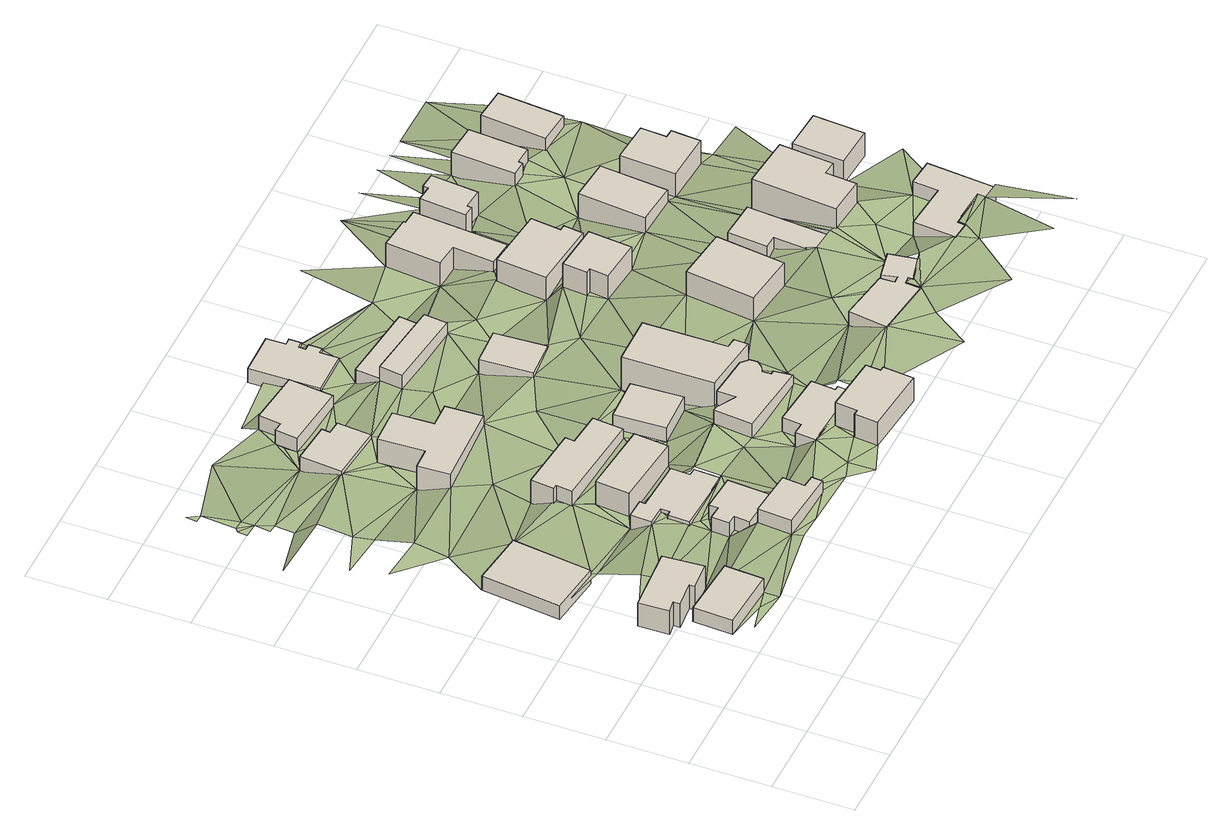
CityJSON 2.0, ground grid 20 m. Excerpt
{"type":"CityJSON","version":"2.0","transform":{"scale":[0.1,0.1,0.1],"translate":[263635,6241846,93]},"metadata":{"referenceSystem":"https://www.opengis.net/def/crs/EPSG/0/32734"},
"CityObjects":{
"building1":{"type":"Building","attributes":{"address":"22 Grand Vue Road Walmer Estate Cape Town","building":"house","building:levels":1,"building_height":4.1,"plus_code":"4FRW3C7V+44W","ground_height":113.96,"roof_height":118.06},"geometry":[{"type":"Solid","lod":"1","boundaries":[[[[0,1,2,3]],[[1,4,5,2]],[[4,6,7,5]],[[6,0,3,7]],[[3,2,5,7]],[[6,4,1,0]]]]}]},
"building2":{"type":"Building","attributes":{"address":"20 Grand Vue Road Walmer Estate Cape Town","building":"house","building:levels":2,"building_height":6.9,"plus_code":"4FRW3C7V+643","ground_height":109.6,"roof_height":116.5},"geometry":[{"type":"Solid","lod":"1","boundaries":[[[[8,9,10,11]],[[9,12,13,10]],[[12,14,15,13]],[[14,16,17,15]],[[16,18,19,17]],[[18,20,21,19]],[[20,22,23,21]],[[22,8,11,23]],[[11,10,13,15,17,19,21,23]],[[22,20,18,16,14,12,9,8]]]]}]},
"building3":{"type":"Building","attributes":{"address":"16 Grand Vue Road Walmer Estate Cape Town","building":"house","building:levels":1,"building_height":4.1,"plus_code":"4FRW3C7V+848","ground_height":102.76,"roof_height":106.86},"geometry":[{"type":"Solid","lod":"1","boundaries":[[[[24,25,26,27]],[[25,28,29,26]],[[28,30,31,29]],[[30,24,27,31]],[[27,26,29,31]],[[30,28,25,24]]]]}]},
"building4":{"type":"Building","attributes":{"address":"17 Grand Vue Road Walmer Estate Cape Town","building":"house","building:levels":1,"building_height":4.1,"plus_code":"4FRW3C7V+47V","ground_height":115.1,"roof_height":119.2},"geometry":[{"type":"Solid","lod":"1","boundaries":[[[[32,33,34,35]],[[33,36,37,34]],[[36,38,39,37]],[[38,40,41,39]],[[40,42,43,41]],[[42,32,35,43]],[[35,34,37,39,41,43]],[[42,40,38,36,33,32]]]]}]},
"building5":{"type":"Building","attributes":{"address":"15 Grand Vue Road Walmer Estate Cape Town","building":"house","building:levels":1,"building_height":4.1,"plus_code":"4FRW3C7V+57V","ground_height":110.74,"roof_height":114.84},"geometry":[{"type":"Solid","lod":"1","boundaries":[[[[44,45,46,47]],[[45,48,49,46]],[[48,50,51,49]],[[50,52,53,51]],[[52,54,55,53]],[[54,56,57,55]],[[56,58,59,57]],[[58,44,47,59]],[[47,46,49,51,53,55,57,59]],[[58,56,54,52,50,48,45,44]]]]}]},
"building6":{"type":"Building","attributes":{"address":"13 Grand Vue Road Walmer Estate Cape Town","building":"house","building:levels":1,"building_height":4.1,"plus_code":"4FRW3C7V+67V","ground_height":107.24,"roof_height":111.34},"geometry":[{"type":"Solid","lod":"1","boundaries":[[[[60,61,62,63]],[[61,64,65,62]],[[64,66,67,65]],[[66,68,69,67]],[[68,70,71,69]],[[70,72,73,71]],[[72,74,75,73]],[[74,76,77,75]],[[76,78,79,77]],[[78,80,81,79]],[[80,82,83,81]],[[82,60,63,83]],[[63,62,65,67,69,71,73,75,77,79,81,83]],[[82,80,78,76,74,72,70,68,66,64,61,60]]]]}]},
"building7":{"type":"Building","attributes":{"address":"11 Grand Vue Road Walmer Estate Cape Town","building":"house","building:levels":2,"building_height":6.9,"plus_code":"4FRW3C7V+77P","ground_height":107.24,"roof_height":114.14},"geometry":[{"type":"Solid","lod":"1","boundaries":[[[[84,85,86,87]],[[85,88,89,86]],[[88,90,91,89]],[[90,84,87,91]],[[87,86,89,91]],[[90,88,85,84]]]]}]},
"building8":{"type":"Building","attributes":{"address":"9 Grand Vue Road Walmer Estate Cape Town","building":"house","building:levels":2,"building_height":6.9,"plus_code":"4FRW3C7V+87H","ground_height":104.23,"roof_height":111.13},"geometry":[{"type":"Solid","lod":"1","boundaries":[[[[92,93,94,95]],[[93,96,97,94]],[[96,98,99,97]],[[98,100,101,99]],[[100,102,103,101]],[[102,104,105,103]],[[104,106,107,105]],[[106,92,95,107]],[[95,94,97,99,101,103,105,107]],[[106,104,102,100,98,96,93,92]]]]}]},
"building9":{"type":"Building","attributes":{"address":"7 Grand Vue Road Walmer Estate Cape Town","building":"house","building:levels":2,"building_height":6.9,"plus_code":"4FRW3C7V+F74","ground_height":101,"roof_height":107.9},"geometry":[{"type":"Solid","lod":"1","boundaries":[[[[108,109,110,111]],[[109,112,113,110]],[[112,114,115,113]],[[114,116,117,115]],[[116,118,119,117]],[[118,120,121,119]],[[120,122,123,121]],[[122,108,111,123]],[[111,110,113,115,117,119,121,123]],[[122,120,118,116,114,112,109,108]]]]}]},
"building10":{"type":"Building","attributes":{"address":"5 Grand Vue Road Walmer Estate Cape Town","building":"house","building:levels":1,"building_height":4.1,"plus_code":"4FRW3C7V+G7C","ground_height":97.52,"roof_height":101.62},"geometry":[{"type":"Solid","lod":"1","boundaries":[[[[124,125,126,127]],[[125,128,129,126]],[[128,130,131,129]],[[130,132,133,131]],[[132,134,135,133]],[[134,124,127,135]],[[127,126,129,131,133,135]],[[134,132,130,128,125,124]]]]}]},
"building11":{"type":"Building","attributes":{"address":"102 Upper Park Road Walmer Estate Cape Town","building":"house","building:levels":2,"building_height":6.9,"plus_code":"4FRW3C7V+4C7","ground_height":116.35,"roof_height":123.25},"geometry":[{"type":"Solid","lod":"1","boundaries":[[[[136,137,138,139]],[[137,140,141,138]],[[140,142,143,141]],[[142,144,145,143]],[[144,146,147,145]],[[146,148,149,147]],[[148,150,151,149]],[[150,136,139,151]],[[139,138,141,143,145,147,149,151]],[[150,148,146,144,142,140,137,136]]]]}]},
"building12":{"type":"Building","attributes":{"address":"100 Upper Park Road Walmer Estate Cape Town","building":"house","building:levels":1,"building_height":4.1,"plus_code":"4FRW3C7V+5C6","ground_height":112.09,"roof_height":116.19},"geometry":[{"type":"Solid","lod":"1","boundaries":[[[[152,153,154,155]],[[153,156,157,154]],[[156,158,159,157]],[[158,160,161,159]],[[160,162,163,161]],[[162,164,165,163]],[[164,166,167,165]],[[166,152,155,167]],[[155,154,157,159,161,163,165,167]],[[166,164,162,160,158,156,153,152]]]]}]},
"building13":{"type":"Building","attributes":{"address":"18 Upper Cambridge Street Walmer Estate Cape Town","building":"house","building:levels":1,"building_height":4.1,"plus_code":"4FRW3C7V+79V","ground_height":108.59,"roof_height":112.69},"geometry":[{"type":"Solid","lod":"1","boundaries":[[[[168,169,170,171]],[[169,172,173,170]],[[172,174,175,173]],[[174,168,171,175]],[[171,170,173,175]],[[174,172,169,168]]]]}]},
"building14":{"type":"Building","attributes":{"address":"3 Grand Vue Road Walmer Estate Cape Town","building":"house","building:levels":1,"building_height":4.1,"plus_code":"4FRW3C7V+H7H","ground_height":97.52,"roof_height":101.62},"geometry":[{"type":"Solid","lod":"1","boundaries":[[[[176,177,178,179]],[[177,180,181,178]],[[180,182,183,181]],[[182,184,185,183]],[[184,186,187,185]],[[186,176,179,187]],[[179,178,181,183,185,187]],[[186,184,182,180,177,176]]]]}]},
"building15":{"type":"Building","attributes":{"address":"98 Upper Park Road Walmer Estate Cape Town","building":"house","building:levels":1,"building_height":4.1,"plus_code":"4FRW3C7V+6CC","ground_height":112.09,"roof_height":116.19},"geometry":[{"type":"Solid","lod":"1","boundaries":[[[[188,189,190,191]],[[189,192,193,190]],[[192,194,195,193]],[[194,196,197,195]],[[196,198,199,197]],[[198,200,201,199]],[[200,202,203,201]],[[202,204,205,203]],[[204,206,207,205]],[[206,208,209,207]],[[208,210,211,209]],[[210,212,213,211]],[[212,188,191,213]],[[191,190,193,195,197,199,201,203,205,207,209,211,213]],[[212,210,208,206,204,202,200,198,196,194,192,189,188]]]]}]},
"building16":{"type":"Building","attributes":{"address":"96 Upper Park Road Walmer Estate Cape Town","building":"house","building:levels":3,"building_height":9.7,"plus_code":"4FRW3C7V+7CW","ground_height":108.59,"roof_height":118.29},"geometry":[{"type":"Solid","lod":"1","boundaries":[[[[214,215,216,217]],[[215,218,219,216]],[[218,220,221,219]],[[220,222,223,221]],[[222,224,225,223]],[[224,214,217,225]],[[217,216,219,221,223,225]],[[224,222,220,218,215,214]]]]}]},
"building17":{"type":"Building","attributes":{"address":"46 Worcester Road Walmer Estate Cape Town","building":"house","building:levels":1,"building_height":4.1,"plus_code":"4FRW3C7V+J93","ground_height":95.2,"roof_height":99.3},"geometry":[{"type":"Solid","lod":"1","boundaries":[[[[226,227,228,229]],[[227,230,231,228]],[[230,232,233,231]],[[232,234,235,233]],[[234,236,237,235]],[[236,238,239,237]],[[238,240,241,239]],[[240,242,243,241]],[[242,244,245,243]],[[244,246,247,245]],[[246,248,249,247]],[[248,226,229,249]],[[229,228,231,233,235,237,239,241,243,245,247,249]],[[248,246,244,242,240,238,236,234,232,230,227,226]]]]}]},
"building18":{"type":"Building","attributes":{"address":"94 Upper Park Road Walmer Estate Cape Town","building":"house","building:levels":1,"building_height":4.1,"plus_code":"4FRW3C7V+CCM","ground_height":102.39,"roof_height":106.49},"geometry":[{"type":"Solid","lod":"1","boundaries":[[[[250,251,252,253]],[[251,254,255,252]],[[254,256,257,255]],[[256,250,253,257]],[[253,252,255,257]],[[256,254,251,250]]]]}]},
"building19":{"type":"Building","attributes":{"address":"92 Upper Park Road Walmer Estate Cape Town","building":"house","building:levels":1,"building_height":4.1,"plus_code":"4FRW3C7V+GC6","ground_height":102.39,"roof_height":106.49},"geometry":[{"type":"Solid","lod":"1","boundaries":[[[[258,259,260,261]],[[259,262,263,260]],[[262,264,265,263]],[[264,258,261,265]],[[261,260,263,265]],[[264,262,259,258]]]]}]},
"building20":{"type":"Building","attributes":{"address":"90 Upper Park Road Walmer Estate Cape Town","building":"house","building:levels":1,"building_height":4.1,"plus_code":"4FRW3C7V+GCJ","ground_height":98.92,"roof_height":103.02},"geometry":[{"type":"Solid","lod":"1","boundaries":[[[[266,267,268,269]],[[267,270,271,268]],[[270,272,273,271]],[[272,266,269,273]],[[269,268,271,273]],[[272,270,267,266]]]]}]},
"building21":{"type":"Building","attributes":{"address":"Walmer Estate Cape Town","building":"house","building:levels":1,"building_height":4.1,"plus_code":"4FRW3C7V+5H4","ground_height":115.69,"roof_height":119.79},"geometry":[{"type":"Solid","lod":"1","boundaries":[[[[274,275,276,277]],[[275,278,279,276]],[[278,280,281,279]],[[280,282,283,281]],[[282,284,285,283]],[[284,286,287,285]],[[286,288,289,287]],[[288,290,291,289]],[[290,292,293,291]],[[292,294,295,293]],[[294,296,297,295]],[[296,274,277,297]],[[277,276,279,281,283,285,287,289,291,293,295,297]],[[296,294,292,290,288,286,284,282,280,278,275,274]]]]}]},
"building22":{"type":"Building","attributes":{"address":"22 Upper Cambridge Street Walmer Estate Cape Town","building":"house","building:levels":2,"building_height":6.9,"plus_code":"4FRW3C7V+7HM","ground_height":111.63,"roof_height":118.53},"geometry":[{"type":"Solid","lod":"1","boundaries":[[[[298,299,300,301]],[[299,302,303,300]],[[302,304,305,303]],[[304,298,301,305]],[[301,300,303,305]],[[304,302,299,298]]]]}]},
"building23":{"type":"Building","attributes":{"address":"109 Upper Park Road Walmer Estate Cape Town","building":"house","building:levels":2,"building_height":6.9,"plus_code":"4FRW3C7V+CG9","ground_height":107.81,"roof_height":114.71},"geometry":[{"type":"Solid","lod":"1","boundaries":[[[[306,307,308,309]],[[307,310,311,308]],[[310,312,313,311]],[[312,314,315,313]],[[314,316,317,315]],[[316,306,309,317]],[[309,308,311,313,315,317]],[[316,314,312,310,307,306]]]]}]},
"building24":{"type":"Building","attributes":{"address":"107 Upper Park Road Walmer Estate Cape Town","building":"house","building:levels":2,"building_height":6.9,"plus_code":"4FRW3C7V+FH6","ground_height":103.45,"roof_height":110.35},"geometry":[{"type":"Solid","lod":"1","boundaries":[[[[318,319,320,321]],[[319,322,323,320]],[[322,324,325,323]],[[324,326,327,325]],[[326,328,329,327]],[[328,318,321,329]],[[321,320,323,325,327,329]],[[328,326,324,322,319,318]]]]}]},
"building25":{"type":"Building","attributes":{"address":"2 Eden Road Walmer Estate Cape Town","building":"house","building:levels":2,"building_height":6.9,"plus_code":"4FRW3C7V+GGX","ground_height":99.86,"roof_height":106.76},"geometry":[{"type":"Solid","lod":"1","boundaries":[[[[330,331,332,333]],[[331,334,335,332]],[[334,336,337,335]],[[336,338,339,337]],[[338,340,341,339]],[[340,342,343,341]],[[342,344,345,343]],[[344,330,333,345]],[[333,332,335,337,339,341,343,345]],[[344,342,340,338,336,334,331,330]]]]}]},
"building26":{"type":"Building","attributes":{"address":"24 Upper Cambridge Street Walmer Estate Cape Town","building":"house","building:levels":1,"building_height":4.1,"plus_code":"4FRW3C7V+7J5","ground_height":111.63,"roof_height":115.73},"geometry":[{"type":"Solid","lod":"1","boundaries":[[[[346,347,348,349]],[[347,350,351,348]],[[350,352,353,351]],[[352,354,355,353]],[[354,356,357,355]],[[356,346,349,357]],[[349,348,351,353,355,357]],[[356,354,352,350,347,346]]]]}]},
"building27":{"type":"Building","attributes":{"address":"7 Beresford Road Walmer Estate Cape Town","building":"house","building:levels":1,"building_height":4.1,"plus_code":"4FRW3C7V+5P3","ground_height":117.21,"roof_height":121.31},"geometry":[{"type":"Solid","lod":"1","boundaries":[[[[358,359,360,361]],[[359,362,363,360]],[[362,364,365,363]],[[364,366,367,365]],[[366,368,369,367]],[[368,370,371,369]],[[370,372,373,371]],[[372,374,375,373]],[[374,376,377,375]],[[376,358,361,377]],[[361,360,363,365,367,369,371,373,375,377]],[[376,374,372,370,368,366,364,362,359,358]]]]}]},
"building28":{"type":"Building","attributes":{"address":"26 Upper Cambridge Street Walmer Estate Cape Town","building":"house","building:levels":3,"building_height":9.7,"plus_code":"4FRW3C7V+7MQ","ground_height":112.86,"roof_height":122.56},"geometry":[{"type":"Solid","lod":"1","boundaries":[[[[378,379,380,381]],[[379,382,383,380]],[[382,384,385,383]],[[384,386,387,385]],[[386,388,389,387]],[[388,378,381,389]],[[381,380,383,385,387,389]],[[388,386,384,382,379,378]]]]}]},
"building29":{"type":"Building","attributes":{"address":"4 Eden Road Walmer Estate Cape Town","building":"house","building:levels":2,"building_height":6.9,"plus_code":"4FRW3C7V+GJR","ground_height":100.68,"roof_height":107.58},"geometry":[{"type":"Solid","lod":"1","boundaries":[[[[390,391,392,393]],[[391,394,395,392]],[[394,396,397,395]],[[396,398,399,397]],[[398,400,401,399]],[[400,402,403,401]],[[402,404,405,403]],[[404,390,393,405]],[[393,392,395,397,399,401,403,405]],[[404,402,400,398,396,394,391,390]]]]}]},
"building30":{"type":"Building","attributes":{"address":"19 Upper Cambridge Street Walmer Estate Cape Town","building":"house","building:levels":2,"building_height":6.9,"plus_code":"4FRW3C7V+CM6","ground_height":105.05,"roof_height":111.95},"geometry":[{"type":"Solid","lod":"1","boundaries":[[[[406,407,408,409]],[[407,410,411,408]],[[410,412,413,411]],[[412,406,409,413]],[[409,408,411,413]],[[412,410,407,406]]]]}]},
"building31":{"type":"Building","attributes":{"address":"21 Upper Cambridge Street Walmer Estate Cape Town","building":"house","building:levels":2,"building_height":6.9,"plus_code":"4FRW3C7V+9PJ","ground_height":108.79,"roof_height":115.69},"geometry":[{"type":"Solid","lod":"1","boundaries":[[[[414,415,416,417]],[[415,418,419,416]],[[418,420,421,419]],[[420,422,423,421]],[[422,424,425,423]],[[424,414,417,425]],[[417,416,419,421,423,425]],[[424,422,420,418,415,414]]]]}]},
"building32":{"type":"Building","attributes":{"address":"28 Upper Cambridge Street Walmer Estate Cape Town","building":"house","building:levels":2,"building_height":6.9,"plus_code":"4FRW3C7V+7QC","ground_height":113.55,"roof_height":120.45},"geometry":[{"type":"Solid","lod":"1","boundaries":[[[[426,427,428,429]],[[427,430,431,428]],[[430,432,433,431]],[[432,426,429,433]],[[429,428,431,433]],[[432,430,427,426]]]]}]},
"building33":{"type":"Building","attributes":{"address":"6 Eden Road Walmer Estate Cape Town","building":"house","building:levels":2,"building_height":6.9,"plus_code":"4FRW3C7V+GMP","ground_height":101.25,"roof_height":108.15},"geometry":[{"type":"Solid","lod":"1","boundaries":[[[[434,435,436,437]],[[435,438,439,436]],[[438,440,441,439]],[[440,442,443,441]],[[442,444,445,443]],[[444,434,437,445]],[[437,436,439,441,443,445]],[[444,442,440,438,435,434]]]]}]},
"building34":{"type":"Building","attributes":{"address":"8 Eden Road Walmer Estate Cape Town","building":"house","building:levels":2,"building_height":6.9,"plus_code":"4FRW3C7V+GPH","ground_height":101.25,"roof_height":108.15},"geometry":[{"type":"Solid","lod":"1","boundaries":[[[[446,447,448,449]],[[447,450,451,448]],[[450,452,453,451]],[[452,446,449,453]],[[449,448,451,453]],[[452,450,447,446]]]]}]},
"terrain1":{"type":"TINRelief","geometry":[{"type":"CompositeSurface","lod":"1","boundaries":[[[6,4,454]],[[454,455,456]],[[20,1,0]],[[454,456,6]],[[9,8,457]],[[0,22,20]],[[6,456,32]],[[458,459,460]],[[32,0,6]],[[0,54,22]],[[22,52,8]],[[456,461,32]],[[462,457,8]],[[463,464,25]],[[462,458,457]],[[0,32,42]],[[464,465,466]],[[42,54,0]],[[458,74,459]],[[22,54,52]],[[467,8,52]],[[8,467,462]],[[458,462,74]],[[461,468,32]],[[469,470,471]],[[472,463,459]],[[54,42,58]],[[56,54,58]],[[472,459,74]],[[473,474,475]],[[467,52,476]],[[467,477,462]],[[478,465,464]],[[476,52,48]],[[48,52,50]],[[479,32,468]],[[58,42,480]],[[463,481,464]],[[477,482,462]],[[477,483,482]],[[484,485,486]],[[487,463,472]],[[465,122,469]],[[90,74,72]],[[488,484,486]],[[42,40,480]],[[102,463,487]],[[74,90,88]],[[48,45,476]],[[489,490,486]],[[488,486,491]],[[469,122,470]],[[88,472,74]],[[476,492,467]],[[493,488,491]],[[493,494,495]],[[481,463,102]],[[479,468,496]],[[464,481,478]],[[473,470,497]],[[40,38,498]],[[472,88,499]],[[487,472,500]],[[122,465,478]],[[480,40,45]],[[474,473,497]],[[492,476,45]],[[72,501,90]],[[70,501,72]],[[490,474,497]],[[498,479,496]],[[486,490,134]],[[40,492,45]],[[134,491,486]],[[122,497,470]],[[502,493,491]],[[496,503,498]],[[472,499,504]],[[88,504,499]],[[498,505,40]],[[501,506,90]],[[496,507,503]],[[490,497,134]],[[492,40,508]],[[501,509,510]],[[481,102,511]],[[503,505,498]],[[502,491,134]],[[501,510,506]],[[512,497,122]],[[508,510,492]],[[503,507,144]],[[122,120,512]],[[158,40,505]],[[158,508,40]],[[472,504,513]],[[478,481,514]],[[512,118,497]],[[120,118,512]],[[142,503,144]],[[505,503,142]],[[510,212,506]],[[514,481,511]],[[497,118,515]],[[508,212,510]],[[169,504,506]],[[188,508,158]],[[134,184,502]],[[142,137,505]],[[511,516,517]],[[134,186,518]],[[169,506,212]],[[513,504,169]],[[142,140,137]],[[184,134,518]],[[134,132,186]],[[508,188,212]],[[158,153,188]],[[153,158,156]],[[116,515,118]],[[184,518,186]],[[168,513,169]],[[180,502,184]],[[517,513,168]],[[137,519,505]],[[517,520,511]],[[514,511,520]],[[114,521,116]],[[132,130,128]],[[184,182,180]],[[169,212,172]],[[172,212,210]],[[153,522,188]],[[132,523,186]],[[168,174,517]],[[210,208,206]],[[206,524,210]],[[259,515,116]],[[523,132,128]],[[210,524,172]],[[519,137,525]],[[521,526,116]],[[128,515,258]],[[517,214,520]],[[214,517,174]],[[522,153,527]],[[528,529,180]],[[524,214,172]],[[521,514,256]],[[530,514,520]],[[206,531,524]],[[116,526,259]],[[525,532,533]],[[534,519,525]],[[174,172,214]],[[515,259,258]],[[258,523,128]],[[534,527,535]],[[530,520,214]],[[521,256,526]],[[536,529,528]],[[537,538,539]],[[522,527,540]],[[530,256,514]],[[524,531,541]],[[539,538,542]],[[523,543,528]],[[538,522,540]],[[538,540,542]],[[272,543,523]],[[523,258,272]],[[533,544,525]],[[545,542,540]],[[525,544,534]],[[543,248,528]],[[540,541,545]],[[546,541,531]],[[527,534,284]],[[546,545,541]],[[284,540,527]],[[547,259,526]],[[548,544,533]],[[214,549,530]],[[550,543,272]],[[551,552,553]],[[554,551,553]],[[549,214,554]],[[256,547,526]],[[534,544,284]],[[540,302,541]],[[302,552,541]],[[555,530,549]],[[302,553,552]],[[284,302,540]],[[272,556,550]],[[557,550,558]],[[544,548,559]],[[547,256,560]],[[561,562,563]],[[554,553,299]],[[561,563,564]],[[550,556,558]],[[306,549,554]],[[302,299,553]],[[544,559,565]],[[560,566,547]],[[555,328,560]],[[312,555,549]],[[567,563,558]],[[568,547,566]],[[567,564,563]],[[569,302,284]],[[567,242,564]],[[554,299,306]],[[556,567,558]],[[560,328,566]],[[284,282,569]],[[314,549,306]],[[559,570,565]],[[312,328,555]],[[549,314,312]],[[304,302,569]],[[331,556,568]],[[568,566,331]],[[565,571,572]],[[282,275,569]],[[280,275,282]],[[573,572,571]],[[280,278,275]],[[316,314,306]],[[328,574,566]],[[556,331,567]],[[571,565,575]],[[576,569,275]],[[299,307,306]],[[331,566,574]],[[570,577,565]],[[578,304,569]],[[578,569,576]],[[575,565,579]],[[328,312,310]],[[307,299,298]],[[330,567,331]],[[579,565,577]],[[331,574,580]],[[304,350,298]],[[304,578,350]],[[581,567,330]],[[575,376,576]],[[331,580,582]],[[583,580,574]],[[584,328,310]],[[585,310,307]],[[576,586,578]],[[376,575,579]],[[350,578,587]],[[347,298,350]],[[574,588,583]],[[585,307,589]],[[589,307,298]],[[576,590,586]],[[577,591,579]],[[576,376,592]],[[590,576,592]],[[574,593,588]],[[585,589,310]],[[589,298,347]],[[577,594,595]],[[584,310,589]],[[595,591,577]],[[593,596,597]],[[583,588,400]],[[586,590,378]],[[598,591,599]],[[600,583,398]],[[590,592,601]],[[400,588,593]],[[602,330,603]],[[597,584,410]],[[398,583,400]],[[604,600,603]],[[605,586,378]],[[592,376,372]],[[589,410,584]],[[593,597,410]],[[606,589,347]],[[595,599,591]],[[605,606,347]],[[607,600,398]],[[376,374,372]],[[602,603,600]],[[607,398,396]],[[607,396,600]],[[372,601,592]],[[404,400,593]],[[595,608,609]],[[602,600,396]],[[605,378,424]],[[402,400,404]],[[593,410,610]],[[386,384,601]],[[424,606,605]],[[404,593,610]],[[396,391,602]],[[391,396,394]],[[601,372,430]],[[601,430,386]],[[388,424,378]],[[424,422,606]],[[611,610,410]],[[410,407,611]],[[606,422,407]],[[612,391,390]],[[386,430,427]],[[435,390,404]],[[372,613,430]],[[613,372,614]],[[388,386,427]],[[435,404,610]],[[424,388,414]],[[611,615,610]],[[420,407,422]],[[427,616,388]],[[611,407,420]],[[617,390,435]],[[615,611,618]],[[619,615,618]],[[414,388,616]],[[618,611,620]],[[414,616,621]],[[420,418,621]],[[435,434,622]],[[623,435,622]],[[624,616,427]],[[611,420,625]],[[621,616,626]],[[626,420,621]],[[611,625,620]],[[618,620,447]],[[618,447,434]],[[434,627,622]],[[420,626,625]],[[447,627,434]],[[628,620,625]],[[625,629,628]],[[627,447,630]],[[628,629,631]],[[630,447,631]],[[631,629,630]]]}]}
},
"vertices":[
[189,279,210],[33,289,210],[33,289,251],[189,279,251],[27,191,210],[27,191,251],[183,182,210],[183,182,251],
[181,427,166],[16,415,166],[16,415,235],[181,427,235],[18,339,166],[18,339,235],[49,343,166],[49,343,235],[49,326,166],[49,326,235],[115,333,166],[115,333,235],[115,320,166],[115,320,235],[188,325,166],[188,325,235],
[200,793,98],[63,810,98],[63,810,139],[200,793,139],[39,612,98],[39,612,139],[175,595,98],[175,595,139],
[374,196,221],[523,184,221],[523,184,262],[374,196,262],[525,212,221],[525,212,262],[494,215,221],[494,215,262],[499,271,221],[499,271,262],[381,281,221],[381,281,262],
[482,292,177],[489,399,177],[489,399,218],[482,292,218],[396,405,177],[396,405,218],[395,382,177],[395,382,218],[361,384,177],[361,384,218],[358,340,177],[358,340,218],[383,338,177],[383,338,218],[380,299,177],[380,299,218],
[364,437,142],[526,430,142],[526,430,183],[364,437,183],[529,497,142],[529,497,183],[510,498,142],[510,498,183],[512,546,142],[512,546,183],[382,552,142],[382,552,183],[383,566,142],[383,566,183],[333,568,142],[333,568,183],[331,515,142],[331,515,183],[379,513,142],[379,513,183],[378,491,142],[378,491,183],[366,491,142],[366,491,183],
[550,568,142],[558,653,142],[558,653,211],[550,568,211],[378,670,142],[378,670,211],[370,585,142],[370,585,211],
[358,718,112],[594,695,112],[594,695,181],[358,718,181],[601,771,112],[601,771,181],[515,779,112],[515,779,181],[517,802,112],[517,802,181],[357,817,112],[357,817,181],[351,759,112],[351,759,181],[362,758,112],[362,758,181],
[338,1002,80],[546,1011,80],[546,1011,149],[338,1002,149],[542,1103,80],[542,1103,149],[480,1101,80],[480,1101,149],[476,1202,80],[476,1202,149],[382,1198,80],[382,1198,149],[387,1084,80],[387,1084,149],[334,1082,80],[334,1082,149],
[318,1256,45],[456,1243,45],[456,1243,86],[318,1256,86],[463,1328,45],[463,1328,86],[428,1331,45],[428,1331,86],[430,1352,45],[430,1352,86],[327,1361,45],[327,1361,86],
[875,230,234],[733,243,234],[733,243,302],[875,230,302],[728,188,234],[728,188,302],[714,189,234],[714,189,302],[709,131,234],[709,131,302],[877,116,234],[877,116,302],[884,192,234],[884,192,302],[872,193,234],[872,193,302],
[851,351,191],[713,363,191],[713,363,232],[851,351,232],[709,315,191],[709,315,232],[679,317,191],[679,317,232],[674,265,191],[674,265,232],[854,248,191],[854,248,232],[858,290,191],[858,290,232],[846,291,191],[846,291,232],
[612,728,156],[618,600,156],[618,600,197],[612,728,197],[729,605,156],[729,605,197],[723,733,156],[723,733,197],
[543,1372,45],[555,1483,45],[555,1483,86],[543,1372,86],[417,1498,45],[417,1498,86],[411,1443,45],[411,1443,86],[387,1446,45],[387,1446,86],[381,1390,45],[381,1390,86],
[668,416,191],[854,396,191],[854,396,232],[668,416,232],[849,442,191],[849,442,232],[839,442,191],[839,442,232],[838,464,191],[838,464,232],[852,472,191],[852,472,232],[864,486,191],[864,486,232],[863,505,191],[863,505,232],[846,521,191],[846,521,232],[739,531,191],[739,531,232],[737,484,191],[737,484,232],[690,511,191],[690,511,232],[678,513,191],[678,513,232],
[738,761,156],[739,536,156],[739,536,253],[738,761,253],[889,519,156],[889,519,253],[890,554,156],[890,554,253],[864,557,156],[864,557,253],[862,763,156],[862,763,253],
[578,1417,22],[688,1419,22],[688,1419,63],[578,1417,63],[688,1466,22],[688,1466,63],[702,1466,22],[702,1466,63],[702,1499,22],[702,1499,63],[686,1499,22],[686,1499,63],[686,1516,22],[686,1516,63],[702,1516,22],[702,1516,63],[702,1547,22],[702,1547,63],[685,1546,22],[685,1546,63],[684,1594,22],[684,1594,63],[576,1592,22],[576,1592,63],
[736,971,94],[831,976,94],[831,976,135],[736,971,135],[824,1106,94],[824,1106,135],[729,1101,94],[729,1101,135],
[622,1294,94],[615,1236,94],[615,1236,135],[622,1294,135],[815,1213,94],[815,1213,135],[821,1271,94],[821,1271,135],
[622,1294,59],[821,1271,59],[821,1271,100],[622,1294,100],[829,1334,59],[829,1334,100],[629,1355,59],[629,1355,100],
[1271,346,227],[1200,332,227],[1200,332,268],[1271,346,268],[1209,295,227],[1209,295,268],[1191,294,227],[1191,294,268],[1189,330,227],[1189,330,268],[1060,350,227],[1060,350,268],[1045,252,227],[1045,252,268],[1194,233,227],[1194,233,268],[1197,271,227],[1197,271,268],[1216,273,227],[1216,273,268],[1216,260,227],[1216,260,268],[1282,274,227],[1282,274,268],
[1189,723,186],[1055,739,186],[1055,739,255],[1189,723,255],[1033,567,186],[1033,567,255],[1167,550,186],[1167,550,255],
[1014,909,148],[1123,899,148],[1123,899,217],[1014,909,217],[1133,1007,148],[1133,1007,217],[1012,1018,148],[1012,1018,217],[1006,957,148],[1006,957,217],[1019,956,148],[1019,956,217],
[1169,1035,105],[1175,1085,105],[1175,1085,173],[1169,1035,173],[1160,1086,105],[1160,1086,173],[1169,1161,105],[1169,1161,173],[1013,1178,105],[1013,1178,173],[1000,1053,105],[1000,1053,173],
[1003,1441,69],[989,1304,69],[989,1304,138],[1003,1441,138],[1049,1298,69],[1049,1298,138],[1039,1196,69],[1039,1196,138],[1104,1190,69],[1104,1190,138],[1123,1425,69],[1123,1425,138],[1085,1428,69],[1085,1428,138],[1086,1433,69],[1086,1433,138],
[1336,711,186],[1240,718,186],[1240,718,227],[1336,711,227],[1232,619,186],[1232,619,227],[1264,617,186],[1264,617,227],[1255,510,186],[1255,510,227],[1320,505,186],[1320,505,227],
[1366,222,242],[1411,218,242],[1411,218,283],[1366,222,283],[1413,237,242],[1413,237,283],[1509,229,242],[1509,229,283],[1507,209,242],[1507,209,283],[1553,205,242],[1553,205,283],[1568,376,242],[1568,376,283],[1500,382,242],[1500,382,283],[1494,318,242],[1494,318,283],[1375,328,242],[1375,328,283],
[1354,708,199],[1335,497,199],[1335,497,296],[1354,708,296],[1431,488,199],[1431,488,296],[1437,565,199],[1437,565,296],[1473,562,199],[1473,562,296],[1484,696,199],[1484,696,296],
[1243,1433,77],[1203,1436,77],[1203,1436,146],[1243,1433,146],[1201,1422,77],[1201,1422,146],[1161,1426,77],[1161,1426,146],[1150,1311,77],[1150,1311,146],[1179,1308,77],[1179,1308,146],[1180,1320,77],[1180,1320,146],[1232,1315,77],[1232,1315,146],
[1357,912,120],[1373,1081,120],[1373,1081,190],[1357,912,190],[1268,1090,120],[1268,1090,190],[1252,922,120],[1252,922,190],
[1499,892,158],[1504,966,158],[1504,966,227],[1499,892,227],[1482,967,158],[1482,967,227],[1486,1032,158],[1486,1032,227],[1383,1039,158],[1383,1039,227],[1375,900,158],[1375,900,227],
[1625,675,205],[1521,682,205],[1521,682,274],[1625,675,274],[1512,554,205],[1512,554,274],[1616,547,205],[1616,547,274],
[1410,1414,82],[1326,1420,82],[1326,1420,152],[1410,1414,152],[1315,1261,82],[1315,1261,152],[1353,1259,82],[1353,1259,152],[1354,1270,82],[1354,1270,152],[1400,1267,82],[1400,1267,152],
[1547,1401,82],[1464,1408,82],[1464,1408,152],[1547,1401,152],[1449,1245,82],[1449,1245,152],[1533,1237,82],[1533,1237,152],
[133,170,210],[69,155,210],[183,144,210],[176,474,166],[179,581,129],[175,595,129],[39,612,129],[382,170,221],[331,515,177],[200,793,129],[133,920,98],[148,1009,98],[32,1020,98],[364,437,177],[443,167,221],[158,1109,65],[148,1157,65],[42,1120,65],[358,718,142],[157,1247,65],[146,1296,30],[1,1262,49],[382,420,177],[366,491,177],[338,1002,112],[523,184,234],[482,292,221],[382,920,112],[379,513,177],[378,491,177],[99,1413,30],[97,1390,30],[134,1387,30],[351,759,142],[109,1422,30],[130,1348,30],[150,1346,30],[133,1420,30],[526,430,191],[117,1510,30],[99,1538,30],[97,1511,30],[584,155,234],[318,1256,80],[525,212,234],[382,670,142],[362,758,142],[512,546,156],[304,1562,9],[631,170,234],[558,653,156],[674,265,234],[550,568,156],[631,103,234],[631,420,191],[510,498,191],[529,497,191],[517,802,126],[382,1170,80],[594,695,156],[546,1011,126],[456,1243,80],[515,779,156],[601,771,156],[382,1420,45],[854,248,251],[631,920,126],[542,1103,94],[854,396,208],[543,1372,59],[739,536,191],[875,230,251],[631,1170,94],[851,351,208],[555,1483,59],[443,1550,9],[736,971,126],[846,521,208],[872,193,251],[884,192,251],[858,290,251],[846,291,251],[549,1543,59],[839,442,208],[849,442,208],[838,464,208],[880,420,208],[889,519,208],[852,472,208],[578,1417,59],[1045,252,271],[864,486,208],[863,505,208],[815,1213,105],[1063,73,271],[880,920,139],[688,1419,59],[864,557,171],[890,554,171],[880,670,171],[862,763,171],[831,976,139],[829,1334,69],[688,1466,59],[702,1466,59],[1129,170,271],[824,1106,105],[686,1516,59],[686,1499,59],[702,1499,59],[702,1516,59],[1194,233,271],[880,1170,105],[880,1420,69],[821,1271,105],[1129,420,227],[1281,51,286],[1216,260,271],[1197,271,271],[1216,273,271],[1013,1178,114],[1282,274,286],[1271,346,242],[1378,170,286],[1255,510,242],[1366,222,286],[1039,1196,114],[957,1626,30],[1049,1298,77],[1104,1190,114],[1169,1035,148],[1129,920,148],[1320,505,242],[1264,617,199],[1129,1170,114],[1252,922,148],[1335,497,242],[1411,218,286],[1378,420,242],[1169,1161,114],[1429,12,329],[1507,209,291],[1160,1086,114],[1175,1085,114],[1413,237,286],[1509,229,291],[1123,1425,77],[1431,488,242],[1138,1607,37],[1086,1433,77],[1085,1428,77],[1336,711,199],[1357,912,158],[1129,1420,77],[1538,4,330],[1553,205,291],[1315,1261,120],[1378,1170,120],[1239,1605,37],[1624,459,250],[1568,376,250],[1353,1259,120],[1532,876,165],[1319,1595,43],[1400,1267,120],[1354,1270,120],[1449,1245,120],[1504,966,165],[1378,1420,82],[1374,1589,43],[1636,866,165],[1558,1203,126],[1550,1050,126],[1427,1586,43],[1533,1237,126],[1581,1404,85],[1568,1583,45],[1547,1401,85]
]}
